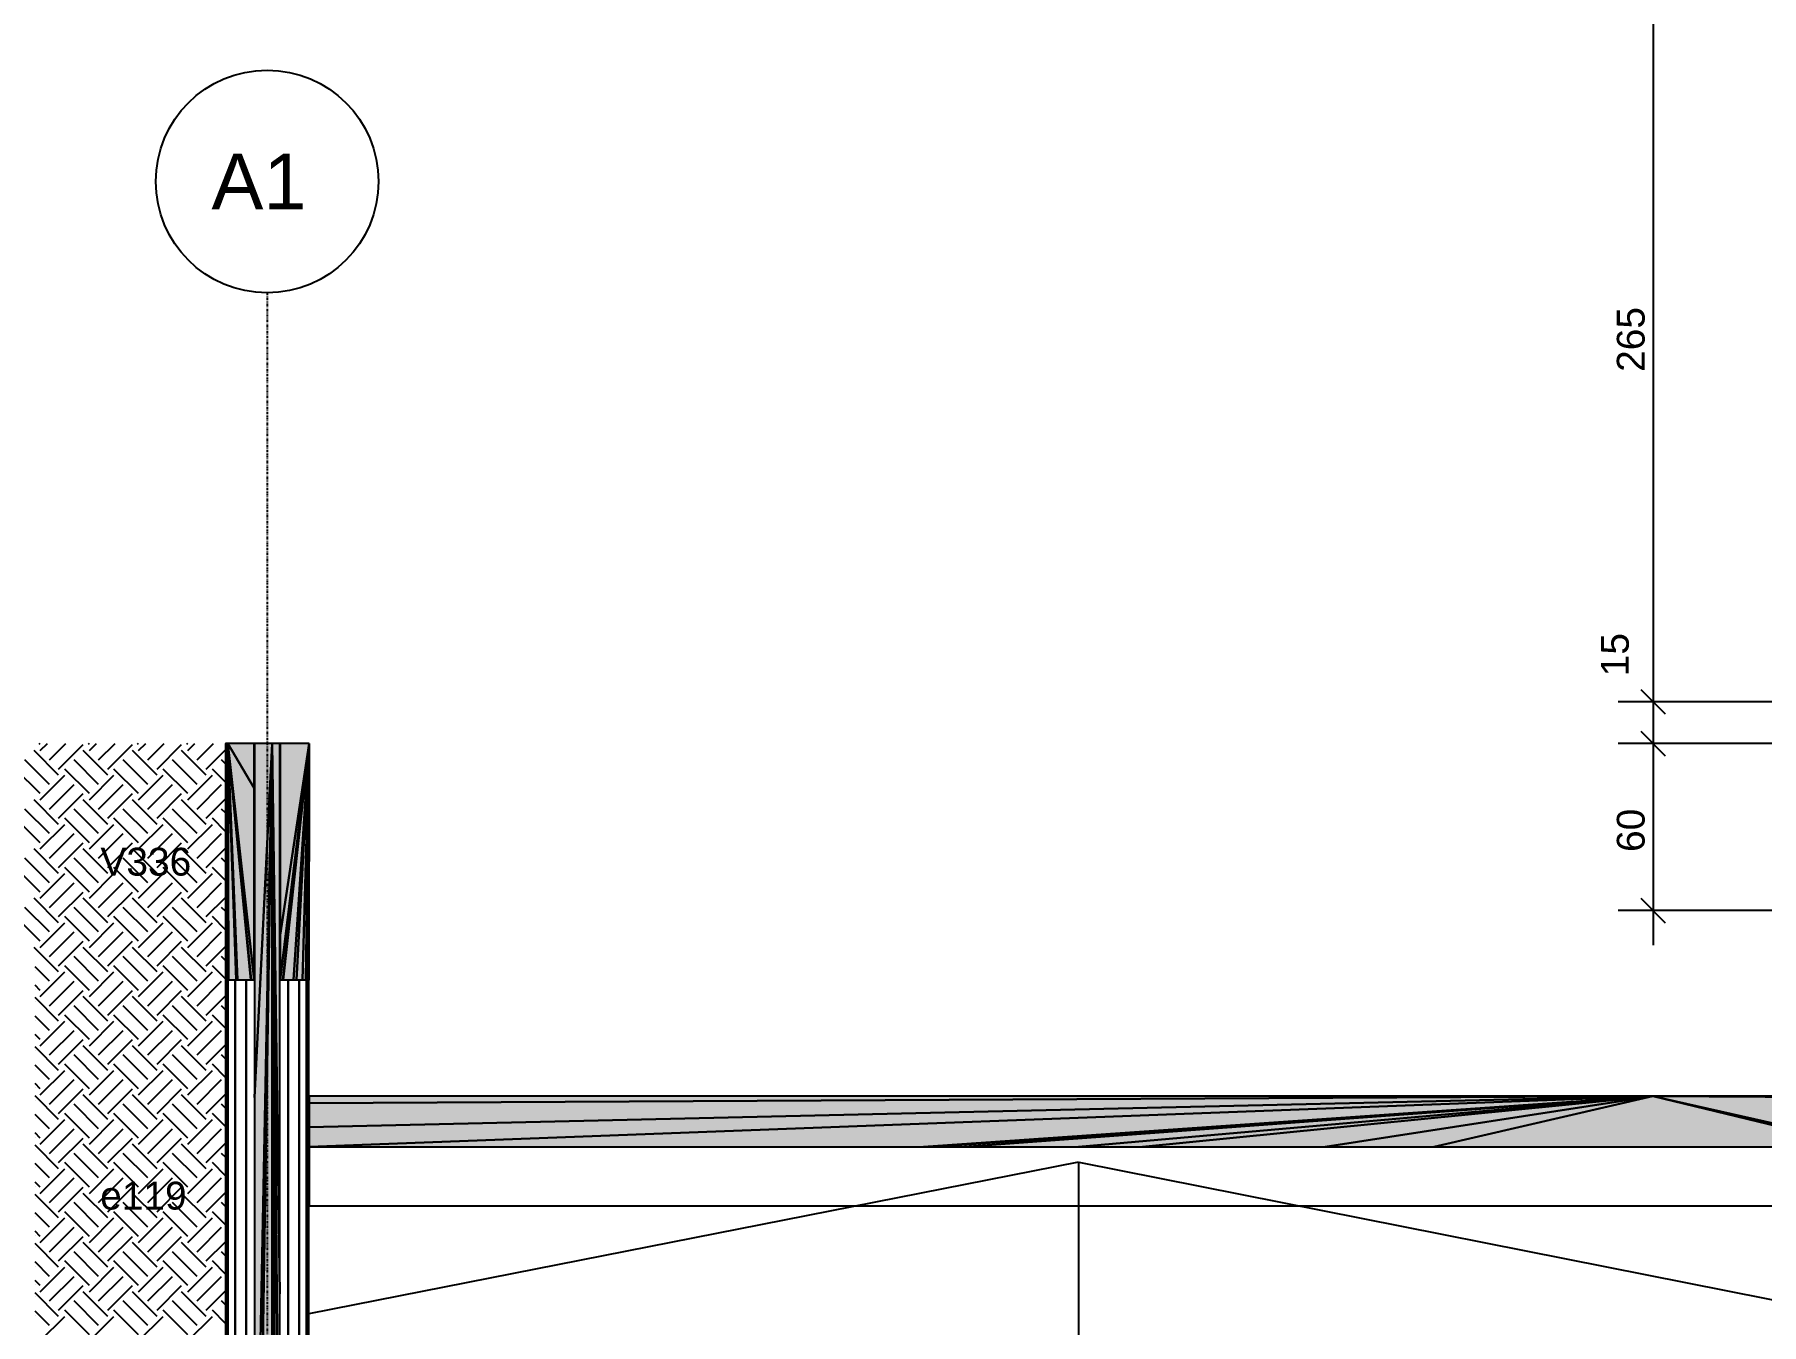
# Model space of a CAD drawing. Extents: x 37185 to 43130, y -8131 to -3926.
# Drawn here: x 38322.2 to 38735.9, y -7179 to -6870 of the extents above; entities that cross this region are included whole.
import ezdxf

# ---------------------------------------------------------------- set-up
doc = ezdxf.new("R2010")
doc.units = 0
doc.header["$MEASUREMENT"] = 0
doc.linetypes.add('ESTILO_TQS_0004', pattern=[1.12, 0.5, -0.2, 0.01, -0.2, 0.01, -0.2])
for name, color, linetype in [('47', 15, 'CONTINUOUS'), ('48', 4, 'CONTINUOUS'), ('50', 5, 'CONTINUOUS'), ('51', 5, 'CONTINUOUS'), ('52', 3, 'CONTINUOUS'), ('70', 160, 'CONTINUOUS'), ('74', 2, 'CONTINUOUS'), ('75', 9, 'CONTINUOUS'), ('96', 252, 'CONTINUOUS')]:
    doc.layers.add(name, color=color, linetype=linetype)
doc.styles.add('TQS_ARIAL', font='arial.ttf')

msp = doc.modelspace()

# ---------------------------------------------------------------- linework, layer by layer
at = {"layer": '47', "linetype": 'Continuous'}
for p, q in [((38323.59, -7040.08), (38323.34, -7039.84)), ((38323.59, -7041.55), (38325.3, -7039.84)), ((38325.8, -7043.76), (38329.72, -7039.84)), ((38328.01, -7045.97), (38333.9, -7040.08)), ((38335.37, -7040.08), (38335.13, -7039.84)), ((38335.37, -7041.55), (38337.09, -7039.84)), ((38337.58, -7043.76), (38341.51, -7039.84)), ((38339.79, -7045.97), (38345.68, -7040.08)), ((38347.16, -7040.08), (38346.91, -7039.84)), ((38347.16, -7041.55), (38348.87, -7039.84)), ((38349.37, -7043.76), (38353.29, -7039.84)), ((38351.58, -7045.97), (38357.47, -7040.08)), ((38358.94, -7040.08), (38358.7, -7039.84)), ((38358.94, -7041.55), (38360.66, -7039.84)), ((38361.15, -7043.76), (38365.08, -7039.84)), ((38367.98, -7040.28), (38367.98, -7040.28)), ((38325.8, -7049.66), (38319.9, -7043.76)), ((38328.01, -7047.45), (38322.11, -7041.55)), ((38337.58, -7049.66), (38331.69, -7043.76)), ((38339.79, -7047.45), (38333.9, -7041.55)), ((38349.37, -7049.66), (38343.47, -7043.76)), ((38351.58, -7047.45), (38345.68, -7041.55)), ((38361.15, -7049.66), (38355.26, -7043.76)), ((38363.36, -7047.45), (38357.47, -7041.55)), ((38363.36, -7045.97), (38367.98, -7041.35)), ((38367.98, -7044.7), (38367.04, -7043.76)), ((38323.59, -7051.87), (38317.69, -7045.97)), ((38323.59, -7053.34), (38329.48, -7047.45)), ((38335.37, -7051.87), (38329.48, -7045.97)), ((38335.37, -7053.34), (38341.26, -7047.45)), ((38347.16, -7051.87), (38341.26, -7045.97)), ((38347.16, -7053.34), (38353.05, -7047.45)), ((38358.94, -7051.87), (38353.05, -7045.97)), ((38358.94, -7053.34), (38364.83, -7047.45)), ((38367.98, -7049.12), (38364.83, -7045.97)), ((38325.8, -7055.55), (38331.69, -7049.66)), ((38328.01, -7057.76), (38333.9, -7051.87)), ((38337.58, -7055.55), (38343.47, -7049.66)), ((38339.79, -7057.76), (38345.68, -7051.87)), ((38349.37, -7055.55), (38355.26, -7049.66)), ((38351.58, -7057.76), (38357.47, -7051.87)), ((38361.15, -7055.55), (38367.04, -7049.66)), ((38367.98, -7052.07), (38367.98, -7052.07)), ((38325.8, -7061.44), (38319.9, -7055.55)), ((38328.01, -7059.23), (38322.11, -7053.34)), ((38337.58, -7061.44), (38331.69, -7055.55)), ((38339.79, -7059.23), (38333.9, -7053.34)), ((38349.37, -7061.44), (38343.47, -7055.55)), ((38351.58, -7059.23), (38345.68, -7053.34)), ((38361.15, -7061.44), (38355.26, -7055.55)), ((38363.36, -7059.23), (38357.47, -7053.34)), ((38363.36, -7057.76), (38367.98, -7053.14)), ((38367.98, -7056.49), (38367.04, -7055.55)), ((38323.59, -7063.65), (38317.69, -7057.76)), ((38323.59, -7065.12), (38329.48, -7059.23)), ((38335.37, -7063.65), (38329.48, -7057.76)), ((38335.37, -7065.12), (38341.26, -7059.23)), ((38347.16, -7063.65), (38341.26, -7057.76)), ((38347.16, -7065.12), (38353.05, -7059.23)), ((38358.94, -7063.65), (38353.05, -7057.76)), ((38358.94, -7065.12), (38364.83, -7059.23)), ((38367.98, -7060.91), (38364.83, -7057.76)), ((38328.01, -7071.02), (38322.11, -7065.12)), ((38325.8, -7067.33), (38331.69, -7061.44)), ((38328.01, -7069.54), (38333.9, -7063.65)), ((38339.79, -7071.02), (38333.9, -7065.12)), ((38337.58, -7067.33), (38343.47, -7061.44)), ((38339.79, -7069.54), (38345.68, -7063.65)), ((38351.58, -7071.02), (38345.68, -7065.12)), ((38349.37, -7067.33), (38355.26, -7061.44)), ((38351.58, -7069.54), (38357.47, -7063.65)), ((38363.36, -7071.02), (38357.47, -7065.12)), ((38361.15, -7067.33), (38367.04, -7061.44)), ((38363.36, -7069.54), (38367.98, -7064.92)), ((38367.98, -7063.86), (38367.98, -7063.86)), ((38325.8, -7073.23), (38319.9, -7067.33)), ((38337.58, -7073.23), (38331.69, -7067.33)), ((38349.37, -7073.23), (38343.47, -7067.33)), ((38361.15, -7073.23), (38355.26, -7067.33)), ((38367.98, -7068.27), (38367.04, -7067.33)), ((38323.59, -7075.44), (38317.69, -7069.54)), ((38323.59, -7076.91), (38329.48, -7071.02)), ((38325.8, -7079.12), (38331.69, -7073.23)), ((38335.37, -7075.44), (38329.48, -7069.54)), ((38335.37, -7076.91), (38341.26, -7071.02)), ((38337.58, -7079.12), (38343.47, -7073.23)), ((38347.16, -7075.44), (38341.26, -7069.54)), ((38347.16, -7076.91), (38353.05, -7071.02)), ((38349.37, -7079.12), (38355.26, -7073.23)), ((38358.94, -7075.44), (38353.05, -7069.54)), ((38358.94, -7076.91), (38364.83, -7071.02)), ((38361.15, -7079.12), (38367.04, -7073.23)), ((38367.98, -7072.69), (38364.83, -7069.54)), ((38328.01, -7082.8), (38322.11, -7076.91)), ((38328.01, -7081.33), (38333.9, -7075.44)), ((38339.79, -7082.8), (38333.9, -7076.91)), ((38339.79, -7081.33), (38345.68, -7075.44)), ((38351.58, -7082.8), (38345.68, -7076.91)), ((38351.58, -7081.33), (38357.47, -7075.44)), ((38363.36, -7082.8), (38357.47, -7076.91)), ((38363.36, -7081.33), (38367.98, -7076.71)), ((38367.98, -7075.64), (38367.98, -7075.64)), ((38323.59, -7087.22), (38317.69, -7081.33)), ((38325.8, -7085.01), (38319.9, -7079.12)), ((38335.37, -7087.22), (38329.48, -7081.33)), ((38337.58, -7085.01), (38331.69, -7079.12)), ((38347.16, -7087.22), (38341.26, -7081.33)), ((38349.37, -7085.01), (38343.47, -7079.12)), ((38358.94, -7087.22), (38353.05, -7081.33)), ((38361.15, -7085.01), (38355.26, -7079.12)), ((38367.98, -7084.48), (38364.83, -7081.33)), ((38367.98, -7080.06), (38367.04, -7079.12)), ((38323.59, -7088.69), (38329.48, -7082.8)), ((38325.8, -7090.9), (38331.69, -7085.01)), ((38335.37, -7088.69), (38341.26, -7082.8)), ((38337.58, -7090.9), (38343.47, -7085.01)), ((38347.16, -7088.69), (38353.05, -7082.8)), ((38349.37, -7090.9), (38355.26, -7085.01)), ((38358.94, -7088.69), (38364.83, -7082.8)), ((38361.15, -7090.9), (38367.04, -7085.01)), ((38328.01, -7094.59), (38322.11, -7088.69)), ((38328.01, -7093.11), (38333.9, -7087.22)), ((38339.79, -7094.59), (38333.9, -7088.69)), ((38339.79, -7093.11), (38345.68, -7087.22)), ((38351.58, -7094.59), (38345.68, -7088.69)), ((38351.58, -7093.11), (38357.47, -7087.22)), ((38363.36, -7094.59), (38357.47, -7088.69)), ((38363.36, -7093.11), (38367.98, -7088.49)), ((38367.98, -7087.43), (38367.98, -7087.43)), ((38325.8, -7096.8), (38322.35, -7093.35)), ((38335.37, -7099.01), (38329.48, -7093.11)), ((38337.58, -7096.8), (38331.69, -7090.9)), ((38347.16, -7099.01), (38341.26, -7093.11)), ((38349.37, -7096.8), (38343.47, -7090.9)), ((38358.94, -7099.01), (38353.05, -7093.11)), ((38361.15, -7096.8), (38355.26, -7090.9)), ((38367.98, -7096.26), (38364.83, -7093.11)), ((38367.98, -7091.84), (38367.04, -7090.9)), ((38322.35, -7094.35), (38322.35, -7094.35)), ((38323.59, -7099.01), (38322.35, -7097.77)), ((38323.59, -7100.48), (38329.48, -7094.59)), ((38325.8, -7102.69), (38331.69, -7096.8)), ((38335.37, -7100.48), (38341.26, -7094.59)), ((38337.58, -7102.69), (38343.47, -7096.8)), ((38347.16, -7100.48), (38353.05, -7094.59)), ((38349.37, -7102.69), (38355.26, -7096.8)), ((38358.94, -7100.48), (38364.83, -7094.59)), ((38361.15, -7102.69), (38367.04, -7096.8)), ((38322.35, -7098.77), (38322.35, -7098.77)), ((38328.01, -7106.37), (38322.35, -7100.72)), ((38322.35, -7101.71), (38322.35, -7101.71)), ((38328.01, -7104.9), (38333.9, -7099.01)), ((38339.79, -7106.37), (38333.9, -7100.48)), ((38339.79, -7104.9), (38345.68, -7099.01)), ((38351.58, -7106.37), (38345.68, -7100.48)), ((38351.58, -7104.9), (38357.47, -7099.01)), ((38363.36, -7106.37), (38357.47, -7100.48)), ((38363.36, -7104.9), (38367.98, -7100.28)), ((38367.98, -7099.21), (38367.98, -7099.21)), ((38325.8, -7108.58), (38322.35, -7105.14)), ((38322.35, -7106.13), (38322.35, -7106.13)), ((38323.59, -7112.26), (38329.48, -7106.37)), ((38335.37, -7110.79), (38329.48, -7104.9)), ((38337.58, -7108.58), (38331.69, -7102.69)), ((38335.37, -7112.26), (38341.26, -7106.37)), ((38347.16, -7110.79), (38341.26, -7104.9)), ((38349.37, -7108.58), (38343.47, -7102.69)), ((38347.16, -7112.26), (38353.05, -7106.37)), ((38358.94, -7110.79), (38353.05, -7104.9)), ((38361.15, -7108.58), (38355.26, -7102.69)), ((38358.94, -7112.26), (38364.83, -7106.37)), ((38367.98, -7108.05), (38364.83, -7104.9)), ((38367.98, -7103.63), (38367.04, -7102.69)), ((38323.59, -7110.79), (38322.35, -7109.56)), ((38322.35, -7110.55), (38322.35, -7110.55)), ((38325.8, -7114.47), (38331.69, -7108.58)), ((38337.58, -7114.47), (38343.47, -7108.58)), ((38349.37, -7114.47), (38355.26, -7108.58)), ((38361.15, -7114.47), (38367.04, -7108.58)), ((38328.01, -7118.16), (38322.35, -7112.5)), ((38322.35, -7113.5), (38322.35, -7113.5)), ((38328.01, -7116.68), (38333.9, -7110.79)), ((38337.58, -7120.37), (38331.69, -7114.47)), ((38339.79, -7118.16), (38333.9, -7112.26)), ((38339.79, -7116.68), (38345.68, -7110.79)), ((38349.37, -7120.37), (38343.47, -7114.47)), ((38351.58, -7118.16), (38345.68, -7112.26)), ((38351.58, -7116.68), (38357.47, -7110.79)), ((38361.15, -7120.37), (38355.26, -7114.47)), ((38363.36, -7118.16), (38357.47, -7112.26)), ((38363.36, -7116.68), (38367.98, -7112.06)), ((38367.98, -7115.41), (38367.04, -7114.47)), ((38367.98, -7111), (38367.98, -7111)), ((38325.8, -7120.37), (38322.35, -7116.92)), ((38322.35, -7117.92), (38322.35, -7117.92)), ((38323.59, -7124.05), (38329.48, -7118.16)), ((38335.37, -7122.58), (38329.48, -7116.68)), ((38335.37, -7124.05), (38341.26, -7118.16)), ((38347.16, -7122.58), (38341.26, -7116.68)), ((38347.16, -7124.05), (38353.05, -7118.16)), ((38358.94, -7122.58), (38353.05, -7116.68)), ((38358.94, -7124.05), (38364.83, -7118.16)), ((38367.98, -7119.83), (38364.83, -7116.68)), ((38323.59, -7122.58), (38322.35, -7121.34)), ((38322.35, -7122.34), (38322.35, -7122.34)), ((38325.8, -7126.26), (38331.69, -7120.37)), ((38328.01, -7128.47), (38333.9, -7122.58)), ((38337.58, -7126.26), (38343.47, -7120.37)), ((38339.79, -7128.47), (38345.68, -7122.58)), ((38349.37, -7126.26), (38355.26, -7120.37)), ((38351.58, -7128.47), (38357.47, -7122.58)), ((38361.15, -7126.26), (38367.04, -7120.37)), ((38367.98, -7122.78), (38367.98, -7122.78)), ((38328.01, -7129.94), (38322.35, -7124.29)), ((38322.35, -7125.28), (38322.35, -7125.28)), ((38337.58, -7132.15), (38331.69, -7126.26)), ((38339.79, -7129.94), (38333.9, -7124.05)), ((38349.37, -7132.15), (38343.47, -7126.26)), ((38351.58, -7129.94), (38345.68, -7124.05)), ((38361.15, -7132.15), (38355.26, -7126.26)), ((38363.36, -7129.94), (38357.47, -7124.05)), ((38363.36, -7128.47), (38367.98, -7123.85)), ((38367.98, -7127.2), (38367.04, -7126.26)), ((38325.8, -7132.15), (38322.35, -7128.71)), ((38322.35, -7129.7), (38322.35, -7129.7)), ((38323.59, -7135.83), (38329.48, -7129.94)), ((38335.37, -7134.36), (38329.48, -7128.47)), ((38335.37, -7135.83), (38341.26, -7129.94)), ((38347.16, -7134.36), (38341.26, -7128.47)), ((38347.16, -7135.83), (38353.05, -7129.94)), ((38358.94, -7134.36), (38353.05, -7128.47)), ((38358.94, -7135.83), (38364.83, -7129.94)), ((38367.98, -7131.62), (38364.83, -7128.47)), ((38323.59, -7134.36), (38322.35, -7133.13)), ((38322.35, -7134.12), (38322.35, -7134.12)), ((38325.8, -7138.04), (38331.69, -7132.15)), ((38328.01, -7140.25), (38333.9, -7134.36)), ((38337.58, -7138.04), (38343.47, -7132.15)), ((38339.79, -7140.25), (38345.68, -7134.36)), ((38349.37, -7138.04), (38355.26, -7132.15)), ((38351.58, -7140.25), (38357.47, -7134.36)), ((38361.15, -7138.04), (38367.04, -7132.15)), ((38367.98, -7134.57), (38367.98, -7134.57)), ((38328.01, -7141.73), (38322.35, -7136.07)), ((38322.35, -7137.07), (38322.35, -7137.07)), ((38337.58, -7143.94), (38331.69, -7138.04)), ((38339.79, -7141.73), (38333.9, -7135.83)), ((38349.37, -7143.94), (38343.47, -7138.04)), ((38351.58, -7141.73), (38345.68, -7135.83)), ((38361.15, -7143.94), (38355.26, -7138.04)), ((38363.36, -7141.73), (38357.47, -7135.83)), ((38363.36, -7140.25), (38367.98, -7135.63)), ((38367.98, -7138.99), (38367.04, -7138.04)), ((38325.8, -7143.94), (38322.35, -7140.49)), ((38322.35, -7141.49), (38322.35, -7141.49)), ((38323.59, -7147.62), (38329.48, -7141.73)), ((38335.37, -7146.15), (38329.48, -7140.25)), ((38335.37, -7147.62), (38341.26, -7141.73)), ((38347.16, -7146.15), (38341.26, -7140.25)), ((38347.16, -7147.62), (38353.05, -7141.73)), ((38358.94, -7146.15), (38353.05, -7140.25)), ((38358.94, -7147.62), (38364.83, -7141.73)), ((38367.98, -7143.4), (38364.83, -7140.25)), ((38323.59, -7146.15), (38322.35, -7144.91)), ((38322.35, -7145.91), (38322.35, -7145.91)), ((38328.01, -7153.51), (38322.35, -7147.86)), ((38325.8, -7149.83), (38331.69, -7143.94)), ((38328.01, -7152.04), (38333.9, -7146.15)), ((38339.79, -7153.51), (38333.9, -7147.62)), ((38337.58, -7149.83), (38343.47, -7143.94)), ((38339.79, -7152.04), (38345.68, -7146.15)), ((38351.58, -7153.51), (38345.68, -7147.62)), ((38349.37, -7149.83), (38355.26, -7143.94)), ((38351.58, -7152.04), (38357.47, -7146.15)), ((38363.36, -7153.51), (38357.47, -7147.62)), ((38361.15, -7149.83), (38367.04, -7143.94)), ((38363.36, -7152.04), (38367.98, -7147.42)), ((38367.98, -7146.35), (38367.98, -7146.35)), ((38322.35, -7148.85), (38322.35, -7148.85)), ((38335.37, -7157.93), (38329.48, -7152.04)), ((38337.58, -7155.72), (38331.69, -7149.83)), ((38347.16, -7157.93), (38341.26, -7152.04)), ((38349.37, -7155.72), (38343.47, -7149.83)), ((38358.94, -7157.93), (38353.05, -7152.04)), ((38361.15, -7155.72), (38355.26, -7149.83)), ((38367.98, -7155.19), (38364.83, -7152.04)), ((38367.98, -7150.77), (38367.04, -7149.83)), ((38325.8, -7155.72), (38322.35, -7152.28)), ((38322.35, -7153.27), (38322.35, -7153.27)), ((38323.59, -7159.41), (38329.48, -7153.51)), ((38325.8, -7161.61), (38331.69, -7155.72)), ((38335.37, -7159.41), (38341.26, -7153.51)), ((38337.58, -7161.61), (38343.47, -7155.72)), ((38347.16, -7159.41), (38353.05, -7153.51)), ((38349.37, -7161.61), (38355.26, -7155.72)), ((38358.94, -7159.41), (38364.83, -7153.51)), ((38361.15, -7161.61), (38367.04, -7155.72)), ((38323.59, -7157.93), (38322.35, -7156.7)), ((38322.35, -7157.69), (38322.35, -7157.69)), ((38328.01, -7165.3), (38322.35, -7159.65)), ((38328.01, -7163.82), (38333.9, -7157.93)), ((38339.79, -7165.3), (38333.9, -7159.41)), ((38339.79, -7163.82), (38345.68, -7157.93)), ((38351.58, -7165.3), (38345.68, -7159.41)), ((38351.58, -7163.82), (38357.47, -7157.93)), ((38363.36, -7165.3), (38357.47, -7159.41)), ((38363.36, -7163.82), (38367.98, -7159.2)), ((38367.98, -7158.14), (38367.98, -7158.14)), ((38322.35, -7160.64), (38322.35, -7160.64)), ((38325.8, -7167.51), (38322.35, -7164.06)), ((38335.37, -7169.72), (38329.48, -7163.82)), ((38337.58, -7167.51), (38331.69, -7161.61)), ((38347.16, -7169.72), (38341.26, -7163.82)), ((38349.37, -7167.51), (38343.47, -7161.61)), ((38358.94, -7169.72), (38353.05, -7163.82)), ((38361.15, -7167.51), (38355.26, -7161.61)), ((38367.98, -7166.97), (38364.83, -7163.82)), ((38367.98, -7162.56), (38367.04, -7161.61)), ((38322.35, -7165.06), (38322.35, -7165.06)), ((38323.59, -7169.72), (38322.35, -7168.48)), ((38323.59, -7171.19), (38329.48, -7165.3)), ((38325.8, -7173.4), (38331.69, -7167.51)), ((38335.37, -7171.19), (38341.26, -7165.3)), ((38337.58, -7173.4), (38343.47, -7167.51)), ((38347.16, -7171.19), (38353.05, -7165.3)), ((38349.37, -7173.4), (38355.26, -7167.51)), ((38358.94, -7171.19), (38364.83, -7165.3)), ((38361.15, -7173.4), (38367.04, -7167.51)), ((38322.35, -7169.48), (38322.35, -7169.48)), ((38328.01, -7177.08), (38322.35, -7171.43)), ((38322.35, -7172.42), (38322.35, -7172.42)), ((38328.01, -7175.61), (38333.9, -7169.72)), ((38339.79, -7177.08), (38333.9, -7171.19)), ((38339.79, -7175.61), (38345.68, -7169.72)), ((38351.58, -7177.08), (38345.68, -7171.19)), ((38351.58, -7175.61), (38357.47, -7169.72)), ((38363.36, -7177.08), (38357.47, -7171.19)), ((38363.36, -7175.61), (38367.98, -7170.99)), ((38367.98, -7169.92), (38367.98, -7169.92)), ((38325.8, -7179.29), (38322.35, -7175.85)), ((38322.35, -7176.84), (38322.35, -7176.84)), ((38335.37, -7181.5), (38329.48, -7175.61)), ((38337.58, -7179.29), (38331.69, -7173.4)), ((38347.16, -7181.5), (38341.26, -7175.61)), ((38349.37, -7179.29), (38343.47, -7173.4)), ((38358.94, -7181.5), (38353.05, -7175.61)), ((38361.15, -7179.29), (38355.26, -7173.4)), ((38367.98, -7178.76), (38364.83, -7175.61)), ((38367.98, -7174.34), (38367.04, -7173.4)), ((38323.59, -7182.98), (38329.48, -7177.08)), ((38335.37, -7182.98), (38341.26, -7177.08)), ((38347.16, -7182.98), (38353.05, -7177.08)), ((38358.94, -7182.98), (38364.83, -7177.08))]:
    msp.add_line(p, q, dxfattribs=at)
at = {"layer": '48', "linetype": 'Continuous'}
for p, q in [((38367.95, -7039.84), (38367.95, -7256.5)), ((38368.02, -7039.84), (38367.95, -7039.84)), ((38368.55, -7039.97), (38368.55, -7039.95)), ((38368.55, -7039.95), (38368.55, -7039.97)), ((38368.55, -7083.58), (38368.55, -7040.2)), ((38368.55, -7040.2), (38368.55, -7083.58)), ((38374.94, -7039.84), (38374.85, -7039.84)), ((38381.05, -7039.84), (38380.96, -7039.84)), ((38368.55, -7085.75), (38368.55, -7083.58)), ((38368.55, -7083.58), (38368.55, -7085.75)), ((38368.55, -7096.5), (38368.55, -7085.75)), ((38368.55, -7085.75), (38368.55, -7096.5)), ((38368.55, -7256.5), (38368.55, -7096.5)), ((38368.55, -7096.5), (38368.55, -7256.5)), ((38370.29, -7256.5), (38370.29, -7096.5)), ((38370.29, -7096.5), (38370.29, -7256.5)), ((38372.95, -7256.5), (38372.95, -7096.5)), ((38372.95, -7096.5), (38372.95, -7256.5)), ((38374.85, -7096.5), (38374.94, -7096.5)), ((38379.69, -7256.5), (38379.69, -7096.5)), ((38379.69, -7096.5), (38379.69, -7256.5)), ((38380.96, -7096.5), (38381.05, -7096.5)), ((38382.95, -7256.5), (38382.95, -7096.5)), ((38382.95, -7096.5), (38382.95, -7256.5)), ((38385.61, -7256.5), (38385.61, -7096.5)), ((38385.61, -7096.5), (38385.61, -7256.5)), ((38387.35, -7256.5), (38387.35, -7096.5)), ((38387.35, -7096.5), (38387.35, -7256.5)), ((38387.95, -7096.5), (38387.97, -7096.5)), ((38387.95, -7256.5), (38387.95, -7096.5)), ((38388.02, -7136.51), (38388.02, -7150.63)), ((38572.31, -7140.13), (38572.31, -7301.56)), ((38388.02, -7150.63), (38559.66, -7150.63)), ((38559.66, -7150.63), (38559.86, -7150.63)), ((38559.86, -7150.63), (38562.41, -7150.63)), ((38562.41, -7150.63), (38571.12, -7150.63)), ((38571.12, -7150.63), (38602.96, -7150.63)), ((38602.96, -7150.63), (38620.87, -7150.63)), ((38620.87, -7150.63), (38671.87, -7150.63)), ((38671.87, -7150.63), (38702.26, -7150.63)), ((38702.26, -7150.63), (38763.65, -7150.63))]:
    msp.add_line(p, q, dxfattribs=at)
for points in [[(38572.31, -7140.13), (38387.95, -7176.5)], [(38572.39, -7140.13), (38756.71, -7176.69)]]:
    msp.add_lwpolyline(points, dxfattribs=at)
at = {"layer": '50', "linetype": 'Continuous'}
msp.add_circle((38377.95, -6905.22), 26.67, dxfattribs=at)
at = {"layer": '52', "linetype": 'Continuous'}
for points in [[(38374.85, -7039.84), (38374.12, -7039.84), (38372.95, -7039.84), (38370.88, -7039.84), (38370.29, -7039.84), (38368.71, -7039.84), (38368.68, -7039.84), (38368.55, -7039.84), (38368.54, -7039.84), (38368.02, -7039.84)], [(38368.02, -7039.84), (38368.02, -7076.78), (38368.02, -7096.5)], [(38374.85, -7096.5), (38374.85, -7050.56), (38374.85, -7039.84)], [(38380.96, -7039.84), (38379.69, -7039.84), (38379.13, -7039.84), (38377.95, -7039.84), (38376.21, -7039.84), (38374.94, -7039.84)], [(38374.94, -7039.84), (38374.94, -7041.44), (38374.94, -7051.86), (38374.94, -7096.5), (38374.94, -7124.69), (38374.94, -7171.65), (38374.94, -7256.5)], [(38380.96, -7481.83), (38380.96, -7474.76), (38380.96, -7470.19), (38380.96, -7463.87), (38380.96, -7453.91), (38380.96, -7448.5), (38380.96, -7373.31), (38380.96, -7331.7), (38380.96, -7289.84), (38380.96, -7288.89), (38380.96, -7282.76), (38380.96, -7256.5), (38380.96, -7171.65), (38380.96, -7124.69), (38380.96, -7096.5), (38380.96, -7094.9), (38380.96, -7084.48), (38380.96, -7039.84)], [(38388.02, -7039.84), (38387.95, -7039.84), (38387.35, -7039.84), (38387.22, -7039.84), (38387.19, -7039.84), (38385.61, -7039.84), (38385.02, -7039.84), (38382.95, -7039.84), (38381.78, -7039.84), (38381.05, -7039.84)], [(38381.05, -7039.84), (38381.05, -7085.78), (38381.05, -7096.5)], [(38388.02, -7096.5), (38388.02, -7039.84)], [(38368.02, -7096.5), (38368.11, -7096.5), (38368.54, -7096.5), (38368.55, -7096.5), (38368.68, -7096.5), (38368.71, -7096.5), (38369.01, -7096.5), (38370.29, -7096.5), (38370.56, -7096.5), (38370.88, -7096.5), (38370.99, -7096.5), (38372.95, -7096.5), (38373.8, -7096.5), (38374.08, -7096.5), (38374.12, -7096.5), (38374.85, -7096.5)], [(38381.05, -7096.5), (38381.7, -7096.5), (38381.78, -7096.5), (38382.95, -7096.5), (38383.65, -7096.5), (38384.3, -7096.5), (38385.02, -7096.5), (38385.61, -7096.5), (38386.06, -7096.5), (38386.42, -7096.5), (38387.19, -7096.5), (38387.22, -7096.5), (38387.35, -7096.5), (38387.5, -7096.5), (38387.64, -7096.5), (38387.95, -7096.5), (38387.97, -7096.5), (38388.02, -7096.5)], [(38763.65, -7124.3), (38709.86, -7124.3), (38388.02, -7124.3)], [(38388.02, -7124.3), (38388.02, -7126.04), (38388.02, -7131.73), (38388.02, -7136.51)], [(38388.02, -7136.51), (38535.18, -7136.51), (38535.36, -7136.51), (38537.54, -7136.51), (38545.01, -7136.51), (38572.31, -7136.51), (38587.66, -7136.51), (38631.4, -7136.51), (38657.45, -7136.51), (38760.05, -7136.51), (38763.65, -7136.51)]]:
    msp.add_lwpolyline(points, dxfattribs=at)
at = {"layer": '70', "linetype": 'ESTILO_TQS_0004'}
msp.add_line((38377.95, -6931.88), (38377.95, -7787.17), dxfattribs=at)
at = {"layer": '75', "linetype": 'Continuous'}
for p, q in [((38709.91, -6844.84), (38709.91, -7038.17)), ((38709.91, -7021.5), (38709.91, -7048.17)), ((38706.97, -7026.89), (38712.86, -7032.78)), ((38706.97, -7026.89), (38712.86, -7032.78)), ((38838.32, -7029.84), (38701.58, -7029.84)), ((38838.32, -7029.84), (38701.58, -7029.84)), ((38709.91, -7031.5), (38709.91, -7088.17)), ((38747.51, -7039.84), (38701.58, -7039.84)), ((38747.51, -7039.84), (38701.58, -7039.84)), ((38706.97, -7036.89), (38712.86, -7042.78)), ((38706.97, -7036.89), (38712.86, -7042.78)), ((38706.97, -7076.89), (38712.86, -7082.78)), ((38755.54, -7079.84), (38701.58, -7079.84))]:
    msp.add_line(p, q, dxfattribs=at)
at = {"layer": '96', "linetype": 'Continuous'}
for points in [[(38368.54, -7039.84), (38368.02, -7039.84), (38368.02, -7076.78), (38368.54, -7039.84)], [(38368.54, -7039.84), (38368.02, -7076.78), (38368.02, -7096.5), (38368.54, -7039.84)], [(38368.54, -7039.84), (38368.02, -7096.5), (38368.54, -7096.5), (38368.54, -7039.84)], [(38368.54, -7039.84), (38368.54, -7096.5), (38368.71, -7096.5), (38368.54, -7039.84)], [(38368.54, -7039.84), (38368.71, -7096.5), (38370.56, -7096.5), (38368.54, -7039.84)], [(38368.54, -7039.84), (38370.56, -7096.5), (38370.88, -7096.5), (38368.54, -7039.84)], [(38368.54, -7039.84), (38370.88, -7096.5), (38374.08, -7096.5), (38368.54, -7039.84)], [(38368.54, -7039.84), (38374.08, -7096.5), (38374.12, -7096.5), (38368.54, -7039.84)], [(38368.54, -7039.84), (38374.12, -7096.5), (38374.85, -7096.5), (38368.54, -7039.84)], [(38368.54, -7039.84), (38374.85, -7096.5), (38374.85, -7050.56), (38368.54, -7039.84)], [(38368.54, -7039.84), (38374.85, -7050.56), (38374.85, -7039.84), (38368.54, -7039.84)], [(38379.13, -7039.84), (38374.94, -7039.84), (38374.94, -7124.69), (38379.13, -7039.84)], [(38379.13, -7039.84), (38374.94, -7124.69), (38374.94, -7256.5), (38379.13, -7039.84)], [(38379.13, -7039.84), (38374.94, -7256.5), (38375.82, -7256.5), (38379.13, -7039.84)], [(38379.13, -7039.84), (38375.82, -7256.5), (38379.13, -7256.5), (38379.13, -7039.84)], [(38379.13, -7039.84), (38379.13, -7256.5), (38380.96, -7256.5), (38379.13, -7039.84)], [(38379.13, -7039.84), (38380.96, -7256.5), (38380.96, -7171.65), (38379.13, -7039.84)], [(38379.13, -7039.84), (38380.96, -7171.65), (38380.96, -7039.84), (38379.13, -7039.84)], [(38388.02, -7039.84), (38381.05, -7039.84), (38381.05, -7085.78), (38388.02, -7039.84)], [(38388.02, -7039.84), (38381.05, -7085.78), (38381.05, -7096.5), (38388.02, -7039.84)], [(38388.02, -7039.84), (38381.05, -7096.5), (38381.7, -7096.5), (38388.02, -7039.84)], [(38388.02, -7039.84), (38381.7, -7096.5), (38381.78, -7096.5), (38388.02, -7039.84)], [(38388.02, -7039.84), (38381.78, -7096.5), (38384.3, -7096.5), (38388.02, -7039.84)], [(38388.02, -7039.84), (38384.3, -7096.5), (38385.02, -7096.5), (38388.02, -7039.84)], [(38388.02, -7039.84), (38385.02, -7096.5), (38386.42, -7096.5), (38388.02, -7039.84)], [(38388.02, -7039.84), (38386.42, -7096.5), (38387.19, -7096.5), (38388.02, -7039.84)], [(38388.02, -7039.84), (38387.19, -7096.5), (38387.64, -7096.5), (38388.02, -7039.84)], [(38388.02, -7039.84), (38387.64, -7096.5), (38387.95, -7096.5), (38388.02, -7039.84)], [(38388.02, -7039.84), (38387.95, -7096.5), (38387.97, -7096.5), (38388.02, -7039.84)], [(38388.02, -7039.84), (38387.97, -7096.5), (38388.02, -7096.5), (38388.02, -7039.84)], [(38709.86, -7124.3), (38388.02, -7124.3), (38388.02, -7126.04), (38709.86, -7124.3)], [(38709.86, -7124.3), (38388.02, -7126.04), (38388.02, -7131.73), (38709.86, -7124.3)], [(38709.86, -7124.3), (38388.02, -7131.73), (38388.02, -7136.51), (38709.86, -7124.3)], [(38709.86, -7124.3), (38388.02, -7136.51), (38535.18, -7136.51), (38709.86, -7124.3)], [(38709.86, -7124.3), (38535.18, -7136.51), (38535.36, -7136.51), (38709.86, -7124.3)], [(38709.86, -7124.3), (38535.36, -7136.51), (38537.54, -7136.51), (38709.86, -7124.3)], [(38709.86, -7124.3), (38537.54, -7136.51), (38545.01, -7136.51), (38709.86, -7124.3)], [(38709.86, -7124.3), (38545.01, -7136.51), (38572.31, -7136.51), (38709.86, -7124.3)], [(38709.86, -7124.3), (38572.31, -7136.51), (38587.66, -7136.51), (38709.86, -7124.3)], [(38709.86, -7124.3), (38587.66, -7136.51), (38631.4, -7136.51), (38709.86, -7124.3)], [(38709.86, -7124.3), (38631.4, -7136.51), (38657.45, -7136.51), (38709.86, -7124.3)], [(38709.86, -7124.3), (38657.45, -7136.51), (38760.05, -7136.51), (38709.86, -7124.3)], [(38709.86, -7124.3), (38760.05, -7136.51), (38763.65, -7136.51), (38709.86, -7124.3)], [(38709.86, -7124.3), (38763.65, -7136.51), (38763.65, -7124.68), (38709.86, -7124.3)], [(38709.86, -7124.3), (38763.65, -7124.68), (38763.65, -7124.46), (38709.86, -7124.3)], [(38709.86, -7124.3), (38763.65, -7124.46), (38763.65, -7124.3), (38709.86, -7124.3)]]:
    msp.add_lwpolyline(points, dxfattribs=at)
for points in [[(38368.54, -7039.84), (38368.02, -7039.84), (38368.02, -7076.78)], [(38368.54, -7039.84), (38368.02, -7076.78), (38368.54, -7039.84)], [(38368.54, -7039.84), (38368.02, -7076.78), (38368.02, -7096.5)], [(38368.54, -7039.84), (38368.02, -7096.5), (38368.54, -7039.84)], [(38368.54, -7039.84), (38368.02, -7096.5), (38368.54, -7096.5)], [(38368.54, -7039.84), (38368.54, -7096.5), (38368.54, -7039.84)], [(38368.54, -7039.84), (38368.54, -7096.5), (38368.71, -7096.5)], [(38368.54, -7039.84), (38368.71, -7096.5), (38368.54, -7039.84)], [(38368.54, -7039.84), (38368.71, -7096.5), (38370.56, -7096.5)], [(38368.54, -7039.84), (38370.56, -7096.5), (38368.54, -7039.84)], [(38368.54, -7039.84), (38370.56, -7096.5), (38370.88, -7096.5)], [(38368.54, -7039.84), (38370.88, -7096.5), (38368.54, -7039.84)], [(38368.54, -7039.84), (38370.88, -7096.5), (38374.08, -7096.5)], [(38368.54, -7039.84), (38374.08, -7096.5), (38368.54, -7039.84)], [(38368.54, -7039.84), (38374.08, -7096.5), (38374.08, -7096.5)], [(38368.54, -7039.84), (38374.08, -7096.5), (38368.54, -7039.84)], [(38368.54, -7039.84), (38374.12, -7096.5), (38374.85, -7096.5)], [(38368.54, -7039.84), (38374.85, -7096.5), (38368.54, -7039.84)], [(38368.54, -7039.84), (38374.85, -7096.5), (38374.85, -7050.56)], [(38368.54, -7039.84), (38374.85, -7050.56), (38368.54, -7039.84)], [(38368.54, -7039.84), (38374.85, -7050.56), (38374.85, -7039.84)], [(38368.54, -7039.84), (38374.85, -7039.84), (38368.54, -7039.84)], [(38379.13, -7039.84), (38374.94, -7039.84), (38374.94, -7124.69)], [(38379.13, -7039.84), (38374.94, -7124.69), (38379.13, -7039.84)], [(38379.13, -7039.84), (38374.94, -7124.69), (38374.94, -7256.5)], [(38379.13, -7039.84), (38374.94, -7256.5), (38379.13, -7039.84)], [(38379.13, -7039.84), (38374.94, -7256.5), (38375.82, -7256.5)], [(38379.13, -7039.84), (38375.82, -7256.5), (38379.13, -7039.84)], [(38379.13, -7039.84), (38375.82, -7256.5), (38379.13, -7256.5)], [(38379.13, -7039.84), (38379.13, -7256.5), (38379.13, -7039.84)], [(38379.13, -7039.84), (38379.13, -7256.5), (38380.96, -7256.5)], [(38379.13, -7039.84), (38380.96, -7256.5), (38379.13, -7039.84)], [(38379.13, -7039.84), (38380.96, -7256.5), (38380.96, -7171.65)], [(38379.13, -7039.84), (38380.96, -7171.65), (38379.13, -7039.84)], [(38379.13, -7039.84), (38380.96, -7171.65), (38380.96, -7039.84)], [(38379.13, -7039.84), (38380.96, -7039.84), (38379.13, -7039.84)], [(38388.02, -7039.84), (38381.05, -7039.84), (38381.05, -7085.78)], [(38388.02, -7039.84), (38381.05, -7085.78), (38388.02, -7039.84)], [(38388.02, -7039.84), (38381.05, -7085.78), (38381.05, -7096.5)], [(38388.02, -7039.84), (38381.05, -7096.5), (38388.02, -7039.84)], [(38388.02, -7039.84), (38381.05, -7096.5), (38381.7, -7096.5)], [(38388.02, -7039.84), (38381.7, -7096.5), (38388.02, -7039.84)], [(38388.02, -7039.84), (38381.7, -7096.5), (38381.78, -7096.5)], [(38388.02, -7039.84), (38381.78, -7096.5), (38388.02, -7039.84)], [(38388.02, -7039.84), (38381.78, -7096.5), (38384.3, -7096.5)], [(38388.02, -7039.84), (38384.3, -7096.5), (38388.02, -7039.84)], [(38388.02, -7039.84), (38384.3, -7096.5), (38385.02, -7096.5)], [(38388.02, -7039.84), (38385.02, -7096.5), (38388.02, -7039.84)], [(38388.02, -7039.84), (38385.02, -7096.5), (38386.42, -7096.5)], [(38388.02, -7039.84), (38386.42, -7096.5), (38388.02, -7039.84)], [(38388.02, -7039.84), (38386.42, -7096.5), (38387.19, -7096.5)], [(38388.02, -7039.84), (38387.19, -7096.5), (38388.02, -7039.84)], [(38388.02, -7039.84), (38387.19, -7096.5), (38387.64, -7096.5)], [(38388.02, -7039.84), (38387.64, -7096.5), (38388.02, -7039.84)], [(38388.02, -7039.84), (38387.64, -7096.5), (38387.95, -7096.5)], [(38388.02, -7039.84), (38387.95, -7096.5), (38388.02, -7039.84)], [(38388.02, -7039.84), (38387.95, -7096.5), (38387.95, -7096.5)], [(38388.02, -7039.84), (38387.95, -7096.5), (38388.02, -7039.84)], [(38388.02, -7039.84), (38387.97, -7096.5), (38387.97, -7096.5)], [(38388.02, -7039.84), (38387.97, -7096.5), (38388.02, -7039.84)], [(38709.86, -7124.3), (38388.02, -7124.3), (38388.02, -7126.04)], [(38709.86, -7124.3), (38388.02, -7126.04), (38709.86, -7124.3)], [(38709.86, -7124.3), (38388.02, -7126.04), (38388.02, -7131.73)], [(38709.86, -7124.3), (38388.02, -7131.73), (38709.86, -7124.3)], [(38709.86, -7124.3), (38388.02, -7131.73), (38388.02, -7136.51)], [(38709.86, -7124.3), (38388.02, -7136.51), (38709.86, -7124.3)], [(38709.86, -7124.3), (38388.02, -7136.51), (38535.18, -7136.51)], [(38709.86, -7124.3), (38535.18, -7136.51), (38709.86, -7124.3)], [(38709.86, -7124.3), (38535.18, -7136.51), (38535.36, -7136.51)], [(38709.86, -7124.3), (38535.36, -7136.51), (38709.86, -7124.3)], [(38709.86, -7124.3), (38535.36, -7136.51), (38537.54, -7136.51)], [(38709.86, -7124.3), (38537.54, -7136.51), (38709.86, -7124.3)], [(38709.86, -7124.3), (38537.54, -7136.51), (38545.01, -7136.51)], [(38709.86, -7124.3), (38545.01, -7136.51), (38709.86, -7124.3)], [(38709.86, -7124.3), (38545.01, -7136.51), (38572.31, -7136.51)], [(38709.86, -7124.3), (38572.31, -7136.51), (38709.86, -7124.3)], [(38709.86, -7124.3), (38572.31, -7136.51), (38587.66, -7136.51)], [(38709.86, -7124.3), (38587.66, -7136.51), (38709.86, -7124.3)], [(38709.86, -7124.3), (38587.66, -7136.51), (38631.4, -7136.51)], [(38709.86, -7124.3), (38631.4, -7136.51), (38709.86, -7124.3)], [(38709.86, -7124.3), (38631.4, -7136.51), (38657.45, -7136.51)], [(38709.86, -7124.3), (38657.45, -7136.51), (38709.86, -7124.3)], [(38709.86, -7124.3), (38657.45, -7136.51), (38760.05, -7136.51)], [(38709.86, -7124.3), (38760.05, -7136.51), (38709.86, -7124.3)], [(38709.86, -7124.3), (38760.05, -7136.51), (38763.65, -7136.51)], [(38709.86, -7124.3), (38763.65, -7136.51), (38709.86, -7124.3)], [(38709.86, -7124.3), (38763.65, -7136.51), (38763.65, -7124.68)], [(38709.86, -7124.3), (38763.65, -7124.68), (38709.86, -7124.3)], [(38709.86, -7124.3), (38763.65, -7124.68), (38763.65, -7124.46)], [(38709.86, -7124.3), (38763.65, -7124.46), (38709.86, -7124.3)], [(38709.86, -7124.3), (38763.65, -7124.46), (38763.65, -7124.3)], [(38709.86, -7124.3), (38763.65, -7124.3), (38709.86, -7124.3)]]:
    msp.add_solid(points, dxfattribs=at)

# ---------------------------------------------------------------- texts
at = {"layer": '51', "linetype": 'Continuous', "style": 'TQS_ARIAL'}
msp.add_text('A1', height=13.333, dxfattribs=at).set_placement((38364.62, -6911.88))
at = {"layer": '74', "linetype": 'Continuous', "style": 'TQS_ARIAL'}
for s, p in [('V336', (38338.02, -7071.5)), ('e119', (38337.95, -7151.5))]:
    msp.add_text(s, height=6.667, dxfattribs=at).set_placement(p)
at = {"layer": '75', "linetype": 'Continuous', "style": 'TQS_ARIAL'}
for s, p in [('265', (38707.91, -6950.84)), ('15', (38704.1, -7023.75)), ('60', (38707.91, -7065.84))]:
    msp.add_text(s, height=6.667, rotation=90, dxfattribs=at).set_placement(p)

doc.saveas('drawing.dxf')
